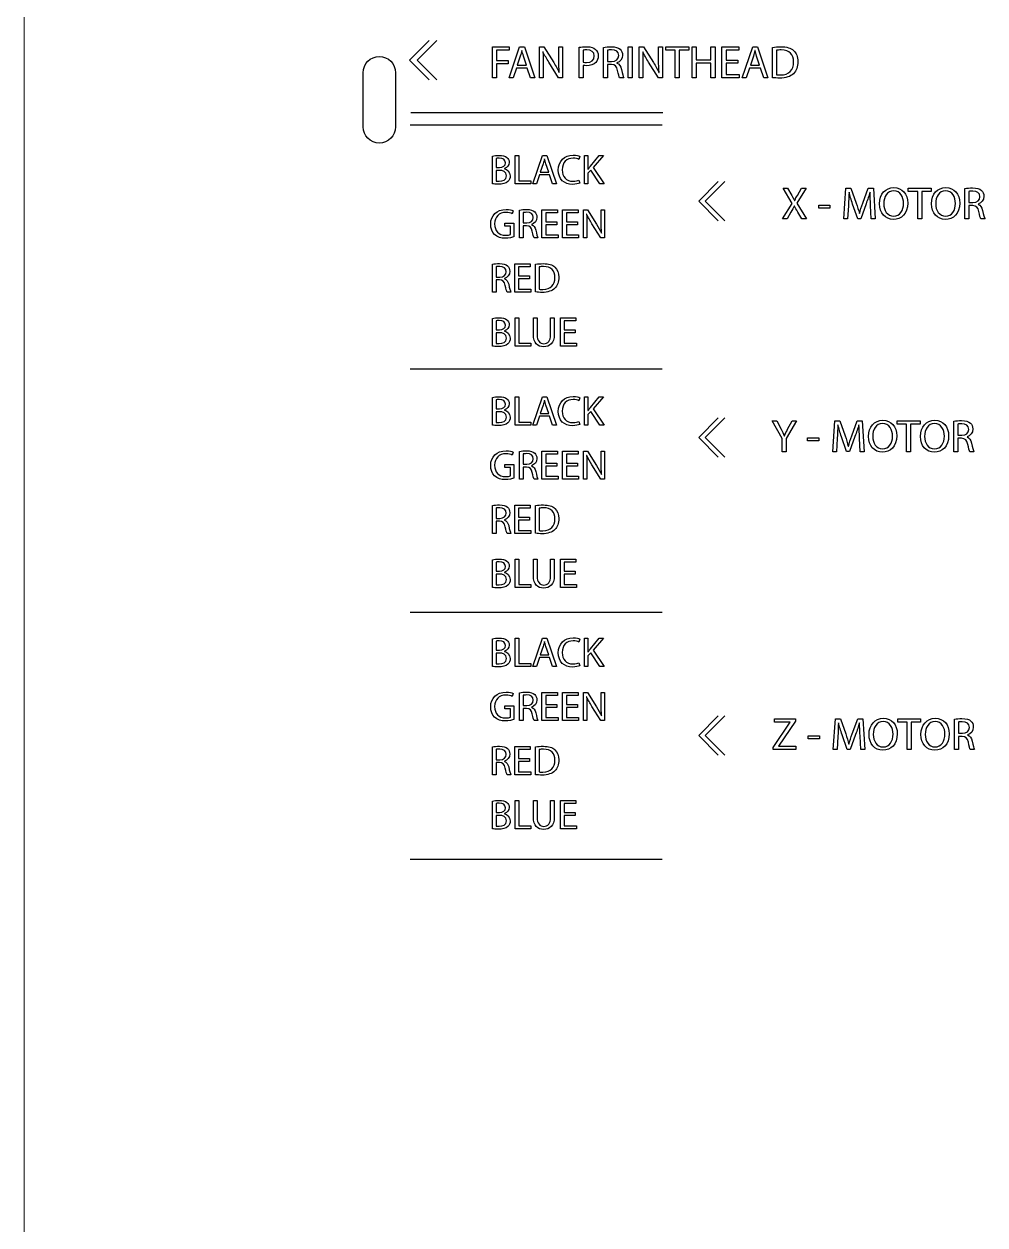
# Model space of a CAD drawing. Header units: millimetres. Extents: x 28 to 1378, y 89 to 912.
# Drawn here: x 447.1 to 536, y 700.1 to 811.1 of the extents above; entities that cross this region are included whole.
import ezdxf

# ---------------------------------------------------------------- set-up
doc = ezdxf.new("R2010")
doc.units = ezdxf.units.MM
doc.layers.add('CUTS', color=1, linetype='Continuous', true_color=0xff0000)
doc.layers.add('TEXT', color=5, linetype='Continuous', true_color=0x0000ff)
doc.layers.add('Referance lines', color=2, linetype='Continuous', lineweight=0, true_color=0xffff00)

msp = doc.modelspace()

# ---------------------------------------------------------------- linework, layer by layer
at = {"layer": 'CUTS', "color": 1, "true_color": 0xff0000}
for points in [[(478.48, 801.61), (478.48, 806.61)], [(481.48, 806.61), (481.48, 801.61), (481.48, 801.61)]]:
    msp.add_lwpolyline(points, dxfattribs=at)
for points in [[(478.48, 806.61), (478.48, 807.44), (479.16, 808.11), (479.98, 808.11)], [(479.98, 808.11), (480.81, 808.11), (481.48, 807.44), (481.48, 806.61)], [(479.98, 800.11), (479.16, 800.11), (478.48, 800.78), (478.48, 801.61)], [(481.48, 801.61), (481.48, 800.78), (480.81, 800.11), (479.98, 800.11)]]:
    msp.add_open_spline(points, degree=3, dxfattribs=at)
at = {"layer": 'Referance lines'}
msp.add_line((447.14, 907.11), (447.14, 93.75), dxfattribs=at)
at = {"layer": 'TEXT', "color": 5, "true_color": 0x0000ff}
for points in [[(484.6, 805.96), (482.78, 807.78), (484.6, 809.6)], [(485.3, 805.96), (483.48, 807.78), (485.3, 809.6)], [(490.46, 808.99), (491.99, 808.99), (491.99, 808.68), (490.83, 808.68), (490.83, 807.73), (491.9, 807.73), (491.9, 807.43), (490.83, 807.43), (490.83, 806.14), (490.46, 806.14), (490.46, 808.99), (490.46, 808.99)], [(492.65, 807.04), (492.36, 806.14), (491.98, 806.14), (492.95, 808.99), (493.39, 808.99), (494.36, 806.14), (493.97, 806.14), (493.66, 807.04), (492.65, 807.04), (492.65, 807.04)], [(493.01, 808.15), (492.73, 807.32), (493.59, 807.32), (493.59, 807.32)], [(493.16, 808.67), (493.15, 808.67)], [(493.59, 807.32), (493.31, 808.14)], [(494.78, 806.14), (494.78, 808.99), (495.19, 808.99), (496.1, 807.55)], [(495.12, 808.54), (495.1, 808.53)], [(496.58, 807.8), (496.58, 808.99), (496.92, 808.99), (496.92, 806.14), (496.55, 806.14), (495.65, 807.59)], [(498.83, 807.28), (498.83, 806.14), (498.47, 806.14), (498.47, 808.96), (498.47, 808.96)], [(498.83, 808.69), (498.83, 807.58), (498.83, 807.58)], [(501.43, 807.37), (501.09, 807.37), (501.09, 806.14), (500.72, 806.14), (500.72, 808.95), (500.72, 808.95)], [(501.09, 808.69), (501.09, 807.65), (501.09, 807.65)], [(502.99, 808.99), (503.36, 808.99), (503.36, 806.14), (502.99, 806.14), (502.99, 808.99), (502.99, 808.99)], [(504.01, 806.14), (504.01, 808.99), (504.41, 808.99), (505.32, 807.55)], [(504.34, 808.54), (504.33, 808.53)], [(505.8, 807.8), (505.8, 808.99), (506.15, 808.99), (506.15, 806.14), (505.78, 806.14), (504.87, 807.59)], [(507.33, 808.68), (506.47, 808.68), (506.47, 808.99), (508.58, 808.99), (508.58, 808.68), (507.71, 808.68), (507.71, 806.14), (507.33, 806.14), (507.33, 808.68), (507.33, 808.68)], [(509.26, 808.99), (509.26, 807.8), (510.64, 807.8), (510.64, 808.99), (511.02, 808.99), (511.02, 806.14), (510.64, 806.14), (510.64, 807.48), (509.26, 807.48), (509.26, 806.14), (508.89, 806.14), (508.89, 808.99), (509.26, 808.99), (509.26, 808.99)], [(513.13, 807.48), (512.03, 807.48), (512.03, 806.45), (513.26, 806.45), (513.26, 806.14), (511.65, 806.14), (511.65, 808.99), (513.2, 808.99), (513.2, 808.68), (512.03, 808.68), (512.03, 807.78), (513.13, 807.78), (513.13, 807.48), (513.13, 807.48)], [(514.2, 807.04), (513.9, 806.14), (513.52, 806.14), (514.5, 808.99), (514.94, 808.99), (515.91, 806.14), (515.52, 806.14), (515.21, 807.04), (514.2, 807.04), (514.2, 807.04)], [(514.56, 808.15), (514.28, 807.32), (515.14, 807.32), (515.14, 807.32)], [(514.71, 808.67), (514.7, 808.67)], [(515.14, 807.32), (514.86, 808.14)], [(516.33, 806.15), (516.33, 808.95), (516.33, 808.95)], [(516.7, 808.68), (516.7, 806.43), (516.7, 806.43)], [(495.13, 807.36), (495.13, 806.14), (494.78, 806.14), (494.78, 806.14)], [(501.09, 807.65), (501.46, 807.65)], [(501.94, 807.51), (501.94, 807.5)], [(504.35, 807.36), (504.35, 806.14), (504.01, 806.14), (504.01, 806.14)], [(496.61, 806.62), (496.62, 806.63)], [(502.58, 806.14), (502.19, 806.14)], [(505.83, 806.62), (505.84, 806.63)], [(482.91, 802.94), (506.2, 802.94)], [(482.85, 801.78), (506.13, 801.78)], [(490.43, 796.35), (490.43, 798.91), (490.43, 798.91)], [(490.77, 798.69), (490.77, 797.84), (490.77, 797.84)], [(492.53, 798.95), (492.87, 798.95), (492.87, 796.62), (493.99, 796.62), (493.99, 796.34), (492.53, 796.34), (492.53, 798.95), (492.53, 798.95)], [(494.79, 797.16), (494.52, 796.34), (494.17, 796.34), (495.06, 798.95), (495.47, 798.95), (496.36, 796.34), (496, 796.34), (495.72, 797.16), (494.79, 797.16), (494.79, 797.16)], [(495.12, 798.18), (494.86, 797.42), (495.65, 797.42), (495.65, 797.42)], [(495.26, 798.65), (495.25, 798.65)], [(495.65, 797.42), (495.39, 798.18)], [(498.52, 798.88), (498.43, 798.6)], [(498.94, 798.95), (499.27, 798.95), (499.27, 797.69), (499.29, 797.69)], [(499.49, 797.97), (500.29, 798.95), (500.71, 798.95), (499.76, 797.84), (500.78, 796.34), (500.38, 796.34), (499.53, 797.62), (499.27, 797.33), (499.27, 796.34), (498.94, 796.34), (498.94, 798.95), (498.94, 798.95)], [(490.77, 797.84), (491.08, 797.84)], [(491.05, 797.59), (490.77, 797.59), (490.77, 796.59), (490.77, 796.59)], [(491.54, 797.75), (491.54, 797.73)], [(498.44, 796.69), (498.51, 796.42), (498.51, 796.42)], [(511.32, 792.92), (509.51, 794.74), (511.32, 796.56)], [(511.92, 792.92), (510.11, 794.74), (511.92, 796.56)], [(518.03, 793.72), (517.69, 793.1), (517.26, 793.1), (518.13, 794.54), (517.3, 795.95), (517.72, 795.95), (518.1, 795.28)], [(518.63, 795.28), (519.02, 795.95), (519.45, 795.95), (518.58, 794.56), (519.47, 793.1), (519.04, 793.1), (519.04, 793.1)], [(523.34, 794.32), (523.27, 793.1), (522.91, 793.1), (523.11, 795.95), (523.58, 795.95), (524.07, 794.57)], [(524.67, 794.57), (525.18, 795.95), (525.65, 795.95), (525.83, 793.1), (525.46, 793.1), (525.39, 794.35), (525.39, 794.35)], [(529.75, 795.64), (528.88, 795.64), (528.88, 795.95), (530.99, 795.95), (530.99, 795.64), (530.12, 795.64), (530.12, 793.1), (529.75, 793.1), (529.75, 795.64), (529.75, 795.64)], [(534.83, 794.33), (534.48, 794.33), (534.48, 793.1), (534.11, 793.1), (534.11, 795.91), (534.11, 795.91)], [(518.36, 794.8), (518.38, 794.8)], [(523.41, 795.58), (523.4, 795.58)], [(525.35, 795.58), (525.34, 795.58)], [(534.48, 795.65), (534.48, 794.61), (534.48, 794.61)], [(534.48, 794.61), (534.86, 794.61)], [(492.35, 793.86), (492.27, 793.58)], [(493.6, 792.47), (493.28, 792.47), (493.28, 791.34), (492.94, 791.34), (492.94, 793.92), (492.94, 793.92)], [(493.28, 793.68), (493.28, 792.73), (493.28, 792.73)], [(496.38, 792.56), (495.37, 792.56), (495.37, 791.62), (496.5, 791.62), (496.5, 791.34), (495.02, 791.34), (495.02, 793.95), (496.44, 793.95), (496.44, 793.67), (495.37, 793.67), (495.37, 792.84), (496.38, 792.84), (496.38, 792.56), (496.38, 792.56)], [(498.29, 792.56), (497.28, 792.56), (497.28, 791.62), (498.41, 791.62), (498.41, 791.34), (496.93, 791.34), (496.93, 793.95), (498.35, 793.95), (498.35, 793.67), (497.28, 793.67), (497.28, 792.84), (498.29, 792.84), (498.29, 792.56), (498.29, 792.56)], [(498.85, 791.34), (498.85, 793.95), (499.22, 793.95), (500.05, 792.63)], [(499.15, 793.54), (499.14, 793.53)], [(500.49, 792.86), (500.49, 793.95), (500.81, 793.95), (500.81, 791.34), (500.47, 791.34), (499.64, 792.66)], [(518.35, 794.29), (518.34, 794.29)], [(519.04, 793.1), (518.67, 793.73)], [(520.6, 794.37), (521.64, 794.37), (521.64, 794.1), (520.6, 794.1), (520.6, 794.37), (520.6, 794.37)], [(524.98, 794.5), (524.48, 793.11), (524.2, 793.11), (523.73, 794.47)], [(524.36, 793.61), (524.37, 793.61)], [(535.33, 794.47), (535.33, 794.46)], [(492.1, 791.66), (492.1, 792.44), (491.57, 792.44), (491.57, 792.71), (492.43, 792.71), (492.43, 791.45), (492.43, 791.45)], [(493.28, 792.73), (493.62, 792.73)], [(494.06, 792.59), (494.06, 792.58)], [(499.17, 792.46), (499.17, 791.34), (498.85, 791.34), (498.85, 791.34)], [(535.97, 793.1), (535.59, 793.1)], [(494.65, 791.34), (494.3, 791.34)], [(500.52, 791.78), (500.53, 791.78)], [(491.09, 787.47), (490.77, 787.47), (490.77, 786.34), (490.43, 786.34), (490.43, 788.92), (490.43, 788.92)], [(490.77, 788.68), (490.77, 787.73), (490.77, 787.73)], [(493.87, 787.56), (492.86, 787.56), (492.86, 786.62), (493.99, 786.62), (493.99, 786.34), (492.52, 786.34), (492.52, 788.95), (493.93, 788.95), (493.93, 788.67), (492.86, 788.67), (492.86, 787.84), (493.87, 787.84), (493.87, 787.56), (493.87, 787.56)], [(494.43, 786.35), (494.43, 788.91), (494.43, 788.91)], [(494.77, 788.67), (494.77, 786.6), (494.77, 786.6)], [(490.77, 787.73), (491.12, 787.73)], [(491.56, 787.59), (491.56, 787.58)], [(492.14, 786.34), (491.79, 786.34)], [(490.43, 781.35), (490.43, 783.91), (490.43, 783.91)], [(490.77, 783.69), (490.77, 782.84), (490.77, 782.84)], [(492.53, 783.95), (492.87, 783.95), (492.87, 781.62), (493.99, 781.62), (493.99, 781.34), (492.53, 781.34), (492.53, 783.95), (492.53, 783.95)], [(494.23, 782.41), (494.23, 783.95), (494.57, 783.95), (494.57, 783.95)], [(494.57, 783.95), (494.57, 782.4)], [(495.81, 782.4), (495.81, 783.95), (496.15, 783.95), (496.15, 782.42)], [(498.09, 782.56), (497.08, 782.56), (497.08, 781.62), (498.21, 781.62), (498.21, 781.34), (496.74, 781.34), (496.74, 783.95), (498.15, 783.95), (498.15, 783.67), (497.08, 783.67), (497.08, 782.84), (498.09, 782.84), (498.09, 782.56), (498.09, 782.56)], [(490.77, 782.84), (491.08, 782.84)], [(491.05, 782.59), (490.77, 782.59), (490.77, 781.59), (490.77, 781.59)], [(491.54, 782.75), (491.54, 782.73)], [(482.85, 779.24), (506.13, 779.24)], [(490.43, 774.05), (490.43, 776.61), (490.43, 776.61)], [(490.77, 776.39), (490.77, 775.54), (490.77, 775.54)], [(492.53, 776.65), (492.87, 776.65), (492.87, 774.32), (493.99, 774.32), (493.99, 774.04), (492.53, 774.04), (492.53, 776.65), (492.53, 776.65)], [(494.79, 774.86), (494.52, 774.04), (494.17, 774.04), (495.06, 776.65), (495.47, 776.65), (496.36, 774.04), (496, 774.04), (495.72, 774.86), (494.79, 774.86), (494.79, 774.86)], [(495.12, 775.88), (494.86, 775.12), (495.65, 775.12), (495.65, 775.12)], [(495.26, 776.35), (495.25, 776.35)], [(495.65, 775.12), (495.39, 775.88)], [(498.52, 776.58), (498.43, 776.3)], [(498.94, 776.65), (499.27, 776.65), (499.27, 775.39), (499.29, 775.39)], [(499.49, 775.67), (500.29, 776.65), (500.71, 776.65), (499.76, 775.54), (500.78, 774.04), (500.38, 774.04), (499.53, 775.32), (499.27, 775.04), (499.27, 774.04), (498.94, 774.04), (498.94, 776.65), (498.94, 776.65)], [(490.77, 775.54), (491.08, 775.54)], [(491.05, 775.29), (490.77, 775.29), (490.77, 774.29), (490.77, 774.29)], [(491.54, 775.45), (491.54, 775.43)], [(511.32, 771.09), (509.51, 772.91), (511.32, 774.73)], [(511.92, 771.09), (510.11, 772.91), (511.92, 774.73)], [(498.44, 774.39), (498.51, 774.12), (498.51, 774.12)], [(517.22, 771.59), (517.22, 772.8), (516.31, 774.45), (516.73, 774.45), (517.14, 773.66)], [(517.72, 773.66), (518.13, 774.45), (518.54, 774.45), (517.59, 772.81), (517.59, 771.59), (517.22, 771.59), (517.22, 771.59)], [(522.32, 772.82), (522.24, 771.59), (521.89, 771.59), (522.09, 774.45), (522.56, 774.45), (523.04, 773.07)], [(522.38, 774.08), (522.37, 774.08)], [(523.65, 773.07), (524.15, 774.45), (524.62, 774.45), (524.8, 771.59), (524.44, 771.59), (524.37, 772.85), (524.37, 772.85)], [(524.32, 774.08), (524.31, 774.08)], [(528.72, 774.13), (527.85, 774.13), (527.85, 774.45), (529.97, 774.45), (529.97, 774.13), (529.09, 774.13), (529.09, 771.59), (528.72, 771.59), (528.72, 774.13), (528.72, 774.13)], [(533.8, 772.83), (533.45, 772.83), (533.45, 771.59), (533.09, 771.59), (533.09, 774.41), (533.09, 774.41)], [(533.45, 774.15), (533.45, 773.11), (533.45, 773.11)], [(517.42, 773.07), (517.43, 773.07)], [(519.57, 772.87), (520.62, 772.87), (520.62, 772.6), (519.57, 772.6), (519.57, 772.87), (519.57, 772.87)], [(523.95, 772.99), (523.45, 771.61), (523.17, 771.61), (522.71, 772.97)], [(533.45, 773.11), (533.83, 773.11)], [(534.31, 772.96), (534.31, 772.95)], [(492.35, 771.56), (492.27, 771.28)], [(493.6, 770.17), (493.28, 770.17), (493.28, 769.04), (492.94, 769.04), (492.94, 771.62), (492.94, 771.62)], [(493.28, 771.38), (493.28, 770.43), (493.28, 770.43)], [(496.38, 770.26), (495.37, 770.26), (495.37, 769.32), (496.5, 769.32), (496.5, 769.04), (495.02, 769.04), (495.02, 771.65), (496.44, 771.65), (496.44, 771.37), (495.37, 771.37), (495.37, 770.54), (496.38, 770.54), (496.38, 770.26), (496.38, 770.26)], [(498.29, 770.26), (497.28, 770.26), (497.28, 769.32), (498.41, 769.32), (498.41, 769.04), (496.93, 769.04), (496.93, 771.65), (498.35, 771.65), (498.35, 771.37), (497.28, 771.37), (497.28, 770.54), (498.29, 770.54), (498.29, 770.26), (498.29, 770.26)], [(498.85, 769.04), (498.85, 771.65), (499.22, 771.65), (500.05, 770.33)], [(500.49, 770.56), (500.49, 771.65), (500.81, 771.65), (500.81, 769.04), (500.47, 769.04), (499.64, 770.37)], [(523.33, 772.11), (523.34, 772.11)], [(534.94, 771.59), (534.56, 771.59)], [(492.1, 769.36), (492.1, 770.14), (491.57, 770.14), (491.57, 770.41), (492.43, 770.41), (492.43, 769.15), (492.43, 769.15)], [(493.28, 770.43), (493.62, 770.43)], [(494.06, 770.3), (494.06, 770.28)], [(499.17, 770.16), (499.17, 769.04), (498.85, 769.04), (498.85, 769.04)], [(499.15, 771.24), (499.14, 771.23)], [(500.52, 769.48), (500.53, 769.48)], [(494.65, 769.04), (494.3, 769.04)], [(491.09, 765.17), (490.77, 765.17), (490.77, 764.04), (490.43, 764.04), (490.43, 766.62), (490.43, 766.62)], [(490.77, 766.38), (490.77, 765.43), (490.77, 765.43)], [(493.87, 765.26), (492.86, 765.26), (492.86, 764.32), (493.99, 764.32), (493.99, 764.04), (492.52, 764.04), (492.52, 766.65), (493.93, 766.65), (493.93, 766.37), (492.86, 766.37), (492.86, 765.54), (493.87, 765.54), (493.87, 765.26), (493.87, 765.26)], [(494.43, 764.05), (494.43, 766.61), (494.43, 766.61)], [(494.77, 766.37), (494.77, 764.3), (494.77, 764.3)], [(490.77, 765.43), (491.12, 765.43)], [(491.56, 765.29), (491.56, 765.28)], [(492.14, 764.04), (491.79, 764.04)], [(490.43, 759.05), (490.43, 761.61), (490.43, 761.61)], [(490.77, 761.39), (490.77, 760.54), (490.77, 760.54)], [(492.53, 761.65), (492.87, 761.65), (492.87, 759.32), (493.99, 759.32), (493.99, 759.04), (492.53, 759.04), (492.53, 761.65), (492.53, 761.65)], [(494.23, 760.11), (494.23, 761.65), (494.57, 761.65), (494.57, 761.65)], [(494.57, 761.65), (494.57, 760.1)], [(495.81, 760.1), (495.81, 761.65), (496.15, 761.65), (496.15, 760.12)], [(498.09, 760.26), (497.08, 760.26), (497.08, 759.32), (498.21, 759.32), (498.21, 759.04), (496.74, 759.04), (496.74, 761.65), (498.15, 761.65), (498.15, 761.37), (497.08, 761.37), (497.08, 760.54), (498.09, 760.54), (498.09, 760.26), (498.09, 760.26)], [(490.77, 760.54), (491.08, 760.54)], [(491.05, 760.29), (490.77, 760.29), (490.77, 759.29), (490.77, 759.29)], [(491.54, 760.45), (491.54, 760.44)], [(482.85, 756.77), (506.13, 756.77)], [(490.43, 751.75), (490.43, 754.31), (490.43, 754.31)], [(490.77, 754.09), (490.77, 753.24), (490.77, 753.24)], [(492.53, 754.35), (492.87, 754.35), (492.87, 752.02), (493.99, 752.02), (493.99, 751.74), (492.53, 751.74), (492.53, 754.35), (492.53, 754.35)], [(494.79, 752.56), (494.52, 751.74), (494.17, 751.74), (495.06, 754.35), (495.47, 754.35), (496.36, 751.74), (496, 751.74), (495.72, 752.56), (494.79, 752.56), (494.79, 752.56)], [(495.12, 753.58), (494.86, 752.82), (495.65, 752.82), (495.65, 752.82)], [(495.26, 754.05), (495.25, 754.05)], [(495.65, 752.82), (495.39, 753.58)], [(498.52, 754.28), (498.43, 754)], [(498.94, 754.35), (499.27, 754.35), (499.27, 753.09), (499.29, 753.09)], [(499.49, 753.37), (500.29, 754.35), (500.71, 754.35), (499.76, 753.24), (500.78, 751.74), (500.38, 751.74), (499.53, 753.02), (499.27, 752.73), (499.27, 751.74), (498.94, 751.74), (498.94, 754.35), (498.94, 754.35)], [(490.77, 753.24), (491.08, 753.24)], [(491.05, 752.99), (490.77, 752.99), (490.77, 751.99), (490.77, 751.99)], [(491.54, 753.15), (491.54, 753.13)], [(498.44, 752.09), (498.51, 751.82), (498.51, 751.82)], [(492.35, 749.26), (492.27, 748.98)], [(493.6, 747.87), (493.28, 747.87), (493.28, 746.74), (492.94, 746.74), (492.94, 749.32), (492.94, 749.32)], [(493.28, 749.08), (493.28, 748.13), (493.28, 748.13)], [(496.38, 747.96), (495.37, 747.96), (495.37, 747.02), (496.5, 747.02), (496.5, 746.74), (495.02, 746.74), (495.02, 749.35), (496.44, 749.35), (496.44, 749.07), (495.37, 749.07), (495.37, 748.24), (496.38, 748.24), (496.38, 747.96), (496.38, 747.96)], [(498.29, 747.96), (497.28, 747.96), (497.28, 747.02), (498.41, 747.02), (498.41, 746.74), (496.93, 746.74), (496.93, 749.35), (498.35, 749.35), (498.35, 749.07), (497.28, 749.07), (497.28, 748.24), (498.29, 748.24), (498.29, 747.96), (498.29, 747.96)], [(498.85, 746.74), (498.85, 749.35), (499.22, 749.35), (500.05, 748.03)], [(500.49, 748.26), (500.49, 749.35), (500.81, 749.35), (500.81, 746.74), (500.47, 746.74), (499.64, 748.06)], [(492.1, 747.06), (492.1, 747.84), (491.57, 747.84), (491.57, 748.11), (492.43, 748.11), (492.43, 746.85), (492.43, 746.85)], [(493.28, 748.13), (493.62, 748.13)], [(494.06, 747.99), (494.06, 747.98)], [(499.15, 748.94), (499.14, 748.93)], [(499.17, 747.86), (499.17, 746.74), (498.85, 746.74), (498.85, 746.74)], [(500.52, 747.18), (500.53, 747.18)], [(511.32, 743.56), (509.51, 745.38), (511.32, 747.19)], [(511.92, 743.56), (510.11, 745.38), (511.92, 747.19)], [(516.39, 744.27), (517.96, 746.59), (517.96, 746.6), (516.52, 746.6), (516.52, 746.91), (518.45, 746.91), (518.45, 746.69), (516.87, 744.38), (516.87, 744.37), (518.47, 744.37), (518.47, 744.06), (516.39, 744.06), (516.39, 744.27), (516.39, 744.27)], [(522.37, 745.28), (522.29, 744.06), (521.94, 744.06), (522.14, 746.91), (522.61, 746.91), (523.1, 745.53)], [(523.7, 745.53), (524.2, 746.91), (524.67, 746.91), (524.85, 744.06), (524.49, 744.06), (524.42, 745.31), (524.42, 745.31)], [(528.77, 746.6), (527.91, 746.6), (527.91, 746.91), (530.02, 746.91), (530.02, 746.6), (529.15, 746.6), (529.15, 744.06), (528.77, 744.06), (528.77, 746.6), (528.77, 746.6)], [(533.85, 745.29), (533.51, 745.29), (533.51, 744.06), (533.14, 744.06), (533.14, 746.87), (533.14, 746.87)], [(494.65, 746.74), (494.3, 746.74)], [(522.43, 746.54), (522.42, 746.54)], [(524.37, 746.54), (524.36, 746.54)], [(533.51, 746.61), (533.51, 745.57), (533.51, 745.57)], [(519.62, 745.34), (520.67, 745.34), (520.67, 745.07), (519.62, 745.07), (519.62, 745.34), (519.62, 745.34)], [(524.01, 745.46), (523.5, 744.08), (523.22, 744.08), (522.76, 745.43)], [(533.51, 745.57), (533.88, 745.57)], [(534.36, 745.43), (534.36, 745.42)], [(491.09, 742.87), (490.77, 742.87), (490.77, 741.74), (490.43, 741.74), (490.43, 744.32), (490.43, 744.32)], [(490.77, 744.08), (490.77, 743.13), (490.77, 743.13)], [(493.87, 742.96), (492.86, 742.96), (492.86, 742.02), (493.99, 742.02), (493.99, 741.74), (492.52, 741.74), (492.52, 744.35), (493.93, 744.35), (493.93, 744.07), (492.86, 744.07), (492.86, 743.24), (493.87, 743.24), (493.87, 742.96), (493.87, 742.96)], [(494.43, 741.74), (494.43, 744.31), (494.43, 744.31)], [(494.77, 744.07), (494.77, 742), (494.77, 742)], [(523.38, 744.57), (523.39, 744.57)], [(535, 744.06), (534.61, 744.06)], [(490.77, 743.13), (491.12, 743.13)], [(491.56, 742.99), (491.56, 742.98)], [(492.14, 741.74), (491.79, 741.74)], [(490.43, 736.74), (490.43, 739.31), (490.43, 739.31)], [(490.77, 739.09), (490.77, 738.24), (490.77, 738.24)], [(492.53, 739.35), (492.87, 739.35), (492.87, 737.02), (493.99, 737.02), (493.99, 736.74), (492.53, 736.74), (492.53, 739.35), (492.53, 739.35)], [(494.23, 737.81), (494.23, 739.35), (494.57, 739.35), (494.57, 739.35)], [(494.57, 739.35), (494.57, 737.8)], [(495.81, 737.8), (495.81, 739.35), (496.15, 739.35), (496.15, 737.82)], [(498.09, 737.96), (497.08, 737.96), (497.08, 737.02), (498.21, 737.02), (498.21, 736.74), (496.74, 736.74), (496.74, 739.35), (498.15, 739.35), (498.15, 739.07), (497.08, 739.07), (497.08, 738.24), (498.09, 738.24), (498.09, 737.96), (498.09, 737.96)], [(490.77, 738.24), (491.08, 738.24)], [(491.05, 737.99), (490.77, 737.99), (490.77, 736.99), (490.77, 736.99)], [(491.54, 738.15), (491.54, 738.13)], [(482.85, 733.95), (506.13, 733.95)]]:
    msp.add_lwpolyline(points, dxfattribs=at)
for points in [[(498.47, 808.96), (498.64, 808.99), (498.88, 809.01), (499.17, 809.01)], [(499.17, 809.01), (499.54, 809.01), (499.8, 808.93), (499.97, 808.77)], [(500.72, 808.95), (500.9, 808.99), (501.17, 809.01), (501.42, 809.01)], [(501.42, 809.01), (501.82, 809.01), (502.08, 808.94), (502.25, 808.78)], [(516.33, 808.95), (516.55, 808.99), (516.82, 809.01), (517.11, 809.01)], [(517.11, 809.01), (517.64, 809.01), (518.02, 808.89), (518.27, 808.66)], [(493.15, 808.67), (493.11, 808.5), (493.07, 808.32), (493.01, 808.15)], [(493.31, 808.14), (493.25, 808.33), (493.2, 808.5), (493.16, 808.67)], [(495.1, 808.53), (495.13, 808.17), (495.13, 807.83), (495.13, 807.36)], [(495.65, 807.59), (495.45, 807.9), (495.26, 808.23), (495.12, 808.54)], [(499.18, 808.72), (499.02, 808.72), (498.9, 808.71), (498.83, 808.69)], [(499.14, 807.55), (499.58, 807.55), (499.85, 807.77), (499.85, 808.16)], [(499.85, 808.16), (499.85, 808.54), (499.58, 808.72), (499.18, 808.72)], [(499.97, 808.77), (500.12, 808.64), (500.22, 808.43), (500.22, 808.18)], [(500.22, 808.18), (500.22, 807.92), (500.15, 807.72), (500, 807.57)], [(501.45, 808.72), (501.27, 808.72), (501.15, 808.71), (501.09, 808.69)], [(502.11, 808.2), (502.11, 808.56), (501.84, 808.72), (501.45, 808.72)], [(501.46, 807.65), (501.86, 807.65), (502.11, 807.87), (502.11, 808.2)], [(502.47, 808.23), (502.47, 807.86), (502.24, 807.61), (501.94, 807.51)], [(502.25, 808.78), (502.39, 808.65), (502.47, 808.46), (502.47, 808.23)], [(504.33, 808.53), (504.35, 808.17), (504.35, 807.83), (504.35, 807.36)], [(504.87, 807.59), (504.67, 807.9), (504.48, 808.23), (504.34, 808.54)], [(514.7, 808.67), (514.66, 808.5), (514.62, 808.32), (514.56, 808.15)], [(514.86, 808.14), (514.79, 808.33), (514.75, 808.5), (514.71, 808.67)], [(517.13, 808.72), (516.94, 808.72), (516.8, 808.7), (516.7, 808.68)], [(518.28, 807.62), (518.29, 808.29), (517.91, 808.72), (517.13, 808.72)], [(518.27, 808.66), (518.53, 808.42), (518.67, 808.09), (518.67, 807.63)], [(496.1, 807.55), (496.31, 807.21), (496.48, 806.91), (496.61, 806.62)], [(496.62, 806.63), (496.59, 807.01), (496.58, 807.35), (496.58, 807.8)], [(498.83, 807.58), (498.91, 807.56), (499.02, 807.55), (499.14, 807.55)], [(499.13, 807.26), (499.02, 807.26), (498.92, 807.26), (498.83, 807.28)], [(500, 807.57), (499.8, 807.36), (499.49, 807.26), (499.13, 807.26)], [(502.01, 806.82), (501.92, 807.21), (501.77, 807.36), (501.43, 807.37)], [(501.94, 807.5), (502.16, 807.42), (502.29, 807.22), (502.36, 806.92)], [(502.19, 806.14), (502.15, 806.22), (502.08, 806.46), (502.01, 806.82)], [(502.36, 806.92), (502.45, 806.52), (502.52, 806.25), (502.58, 806.14)], [(505.32, 807.55), (505.53, 807.21), (505.7, 806.91), (505.83, 806.62)], [(505.84, 806.63), (505.81, 807.01), (505.8, 807.35), (505.8, 807.8)], [(517.07, 806.41), (517.86, 806.41), (518.28, 806.85), (518.28, 807.62)], [(518.67, 807.63), (518.67, 807.17), (518.53, 806.79), (518.26, 806.52)], [(517, 806.11), (516.73, 806.11), (516.52, 806.13), (516.33, 806.15)], [(516.7, 806.43), (516.79, 806.41), (516.93, 806.41), (517.07, 806.41)], [(518.26, 806.52), (517.99, 806.26), (517.55, 806.11), (517, 806.11)], [(490.43, 798.91), (490.58, 798.95), (490.82, 798.97), (491.05, 798.97)], [(491.07, 798.71), (490.92, 798.71), (490.83, 798.7), (490.77, 798.69)], [(491.05, 798.97), (491.39, 798.97), (491.61, 798.91), (491.77, 798.78)], [(491.64, 798.29), (491.64, 798.59), (491.41, 798.71), (491.07, 798.71)], [(491.08, 797.84), (491.43, 797.84), (491.64, 798.03), (491.64, 798.29)], [(491.99, 798.32), (491.99, 798.06), (491.82, 797.84), (491.54, 797.75)], [(491.77, 798.78), (491.9, 798.68), (491.99, 798.53), (491.99, 798.32)], [(495.25, 798.65), (495.21, 798.5), (495.17, 798.34), (495.12, 798.18)], [(495.39, 798.18), (495.34, 798.35), (495.3, 798.5), (495.26, 798.65)], [(496.53, 797.62), (496.53, 798.44), (497.09, 799), (497.9, 799)], [(497.91, 798.71), (497.29, 798.71), (496.89, 798.32), (496.89, 797.63)], [(497.9, 799), (498.22, 799), (498.43, 798.93), (498.52, 798.88)], [(498.43, 798.6), (498.31, 798.67), (498.13, 798.71), (497.91, 798.71)], [(499.29, 797.69), (499.36, 797.79), (499.43, 797.89), (499.49, 797.97)], [(491.73, 797.09), (491.73, 797.44), (491.42, 797.59), (491.05, 797.59)], [(491.06, 796.58), (491.4, 796.58), (491.73, 796.71), (491.73, 797.09)], [(491.54, 797.73), (491.79, 797.68), (492.08, 797.47), (492.08, 797.08)], [(492.08, 797.08), (492.08, 796.86), (491.99, 796.68), (491.86, 796.56)], [(497.82, 796.29), (497.08, 796.29), (496.53, 796.76), (496.53, 797.62)], [(496.89, 797.63), (496.89, 796.99), (497.26, 796.58), (497.89, 796.58)], [(490.96, 796.31), (490.73, 796.31), (490.55, 796.33), (490.43, 796.35)], [(490.77, 796.59), (490.84, 796.58), (490.93, 796.58), (491.06, 796.58)], [(491.86, 796.56), (491.68, 796.39), (491.38, 796.31), (490.96, 796.31)], [(498.51, 796.42), (498.39, 796.36), (498.14, 796.29), (497.82, 796.29)], [(497.89, 796.58), (498.1, 796.58), (498.31, 796.62), (498.44, 796.69)], [(526.22, 794.5), (526.22, 795.41), (526.78, 796), (527.54, 796)], [(527.53, 795.7), (526.92, 795.7), (526.61, 795.13), (526.61, 794.51)], [(528.44, 794.54), (528.44, 795.11), (528.15, 795.7), (527.53, 795.7)], [(527.54, 796), (528.33, 796), (528.83, 795.4), (528.83, 794.55)], [(531.03, 794.5), (531.03, 795.41), (531.58, 796), (532.35, 796)], [(532.33, 795.7), (531.72, 795.7), (531.41, 795.13), (531.41, 794.51)], [(533.24, 794.54), (533.24, 795.11), (532.95, 795.7), (532.33, 795.7)], [(532.35, 796), (533.13, 796), (533.63, 795.4), (533.63, 794.55)], [(534.11, 795.91), (534.3, 795.94), (534.57, 795.97), (534.82, 795.97)], [(534.84, 795.68), (534.67, 795.68), (534.54, 795.67), (534.48, 795.65)], [(534.82, 795.97), (535.21, 795.97), (535.47, 795.89), (535.64, 795.74)], [(535.5, 795.15), (535.5, 795.52), (535.23, 795.68), (534.84, 795.68)], [(535.64, 795.74), (535.78, 795.61), (535.87, 795.42), (535.87, 795.19)], [(518.1, 795.28), (518.21, 795.09), (518.29, 794.95), (518.36, 794.8)], [(518.38, 794.8), (518.46, 794.97), (518.53, 795.1), (518.63, 795.28)], [(523.4, 795.58), (523.39, 795.22), (523.37, 794.75), (523.34, 794.32)], [(523.73, 794.47), (523.6, 794.88), (523.49, 795.24), (523.41, 795.58)], [(524.07, 794.57), (524.19, 794.22), (524.28, 793.91), (524.36, 793.61)], [(524.37, 793.61), (524.44, 793.9), (524.54, 794.21), (524.67, 794.57)], [(525.34, 795.58), (525.24, 795.25), (525.12, 794.89), (524.98, 794.5)], [(525.39, 794.35), (525.37, 794.75), (525.35, 795.23), (525.35, 795.58)], [(534.86, 794.61), (535.25, 794.61), (535.5, 794.83), (535.5, 795.15)], [(535.87, 795.19), (535.87, 794.82), (535.63, 794.57), (535.33, 794.47)], [(490.28, 792.63), (490.28, 793.41), (490.82, 793.98), (491.7, 793.98)], [(491.69, 793.7), (491.05, 793.7), (490.64, 793.3), (490.64, 792.65)], [(492.27, 793.58), (492.13, 793.65), (491.95, 793.7), (491.69, 793.7)], [(491.7, 793.98), (492, 793.98), (492.24, 793.91), (492.35, 793.86)], [(492.94, 793.92), (493.11, 793.95), (493.36, 793.97), (493.59, 793.97)], [(493.61, 793.71), (493.45, 793.71), (493.34, 793.7), (493.28, 793.68)], [(493.59, 793.97), (493.95, 793.97), (494.19, 793.9), (494.35, 793.76)], [(494.21, 793.22), (494.21, 793.56), (493.97, 793.71), (493.61, 793.71)], [(494.35, 793.76), (494.47, 793.64), (494.55, 793.46), (494.55, 793.26)], [(499.14, 793.53), (499.16, 793.2), (499.17, 792.89), (499.17, 792.46)], [(499.64, 792.66), (499.46, 792.96), (499.28, 793.25), (499.15, 793.54)], [(518.34, 794.29), (518.26, 794.12), (518.17, 793.97), (518.03, 793.72)], [(518.67, 793.73), (518.52, 793.97), (518.43, 794.12), (518.35, 794.29)], [(527.51, 793.05), (526.75, 793.05), (526.22, 793.64), (526.22, 794.5)], [(526.61, 794.51), (526.61, 793.9), (526.94, 793.35), (527.53, 793.35)], [(528.83, 794.55), (528.83, 793.57), (528.23, 793.05), (527.51, 793.05)], [(527.53, 793.35), (528.11, 793.35), (528.44, 793.89), (528.44, 794.54)], [(532.31, 793.05), (531.55, 793.05), (531.03, 793.64), (531.03, 794.5)], [(531.41, 794.51), (531.41, 793.9), (531.74, 793.35), (532.33, 793.35)], [(533.63, 794.55), (533.63, 793.57), (533.04, 793.05), (532.31, 793.05)], [(532.33, 793.35), (532.91, 793.35), (533.24, 793.89), (533.24, 794.54)], [(535.4, 793.78), (535.32, 794.17), (535.16, 794.32), (534.83, 794.33)], [(535.33, 794.46), (535.55, 794.38), (535.68, 794.18), (535.75, 793.88)], [(535.59, 793.1), (535.54, 793.18), (535.48, 793.42), (535.4, 793.78)], [(535.75, 793.88), (535.84, 793.48), (535.91, 793.21), (535.97, 793.1)], [(490.64, 791.66), (490.42, 791.87), (490.28, 792.22), (490.28, 792.63)], [(490.64, 792.65), (490.64, 791.98), (491.03, 791.59), (491.65, 791.59)], [(494.12, 791.96), (494.05, 792.32), (493.9, 792.46), (493.6, 792.47)], [(493.62, 792.73), (493.99, 792.73), (494.21, 792.92), (494.21, 793.22)], [(494.55, 793.26), (494.55, 792.92), (494.33, 792.69), (494.06, 792.59)], [(494.06, 792.58), (494.26, 792.51), (494.38, 792.33), (494.44, 792.06)], [(500.05, 792.63), (500.24, 792.32), (500.4, 792.05), (500.52, 791.78)], [(500.53, 791.78), (500.5, 792.13), (500.49, 792.45), (500.49, 792.86)], [(491.62, 791.31), (491.23, 791.31), (490.9, 791.41), (490.64, 791.66)], [(492.43, 791.45), (492.28, 791.4), (491.97, 791.31), (491.62, 791.31)], [(491.65, 791.59), (491.87, 791.59), (492.02, 791.62), (492.1, 791.66)], [(494.3, 791.34), (494.25, 791.41), (494.19, 791.64), (494.12, 791.96)], [(494.44, 792.06), (494.53, 791.69), (494.59, 791.44), (494.65, 791.34)], [(490.43, 788.92), (490.61, 788.95), (490.85, 788.97), (491.08, 788.97)], [(491.11, 788.71), (490.94, 788.71), (490.83, 788.7), (490.77, 788.68)], [(491.08, 788.97), (491.44, 788.97), (491.68, 788.9), (491.84, 788.76)], [(491.71, 788.22), (491.71, 788.56), (491.46, 788.71), (491.11, 788.71)], [(491.12, 787.73), (491.48, 787.73), (491.71, 787.92), (491.71, 788.22)], [(492.04, 788.26), (492.04, 787.92), (491.83, 787.69), (491.56, 787.59)], [(491.84, 788.76), (491.97, 788.64), (492.04, 788.46), (492.04, 788.26)], [(494.43, 788.91), (494.64, 788.95), (494.88, 788.97), (495.15, 788.97)], [(495.16, 788.7), (494.99, 788.7), (494.86, 788.69), (494.77, 788.67)], [(495.15, 788.97), (495.63, 788.97), (495.98, 788.86), (496.21, 788.65)], [(496.22, 787.7), (496.23, 788.31), (495.88, 788.7), (495.16, 788.7)], [(496.21, 788.65), (496.45, 788.43), (496.58, 788.13), (496.58, 787.71)], [(491.62, 786.96), (491.54, 787.32), (491.4, 787.46), (491.09, 787.47)], [(491.56, 787.58), (491.75, 787.51), (491.87, 787.33), (491.94, 787.06)], [(491.79, 786.34), (491.75, 786.41), (491.69, 786.64), (491.62, 786.96)], [(491.94, 787.06), (492.02, 786.69), (492.08, 786.44), (492.14, 786.34)], [(495.11, 786.59), (495.84, 786.59), (496.22, 786.99), (496.22, 787.7)], [(496.58, 787.71), (496.58, 787.28), (496.45, 786.93), (496.2, 786.69)], [(495.04, 786.31), (494.8, 786.31), (494.6, 786.33), (494.43, 786.35)], [(494.77, 786.6), (494.85, 786.59), (494.98, 786.59), (495.11, 786.59)], [(496.2, 786.69), (495.96, 786.45), (495.55, 786.31), (495.04, 786.31)], [(490.43, 783.91), (490.58, 783.95), (490.82, 783.97), (491.05, 783.97)], [(491.07, 783.71), (490.92, 783.71), (490.83, 783.7), (490.77, 783.69)], [(491.05, 783.97), (491.39, 783.97), (491.61, 783.91), (491.77, 783.78)], [(491.64, 783.29), (491.64, 783.59), (491.41, 783.71), (491.07, 783.71)], [(491.77, 783.78), (491.9, 783.68), (491.99, 783.53), (491.99, 783.32)], [(491.73, 782.09), (491.73, 782.44), (491.42, 782.59), (491.05, 782.59)], [(491.08, 782.84), (491.43, 782.84), (491.64, 783.03), (491.64, 783.29)], [(491.99, 783.32), (491.99, 783.06), (491.82, 782.84), (491.54, 782.75)], [(491.54, 782.73), (491.79, 782.68), (492.08, 782.47), (492.08, 782.08)], [(495.16, 781.29), (494.63, 781.29), (494.23, 781.6), (494.23, 782.41)], [(494.57, 782.4), (494.57, 781.82), (494.83, 781.57), (495.18, 781.57)], [(496.15, 782.42), (496.15, 781.62), (495.73, 781.29), (495.16, 781.29)], [(495.18, 781.57), (495.56, 781.57), (495.81, 781.83), (495.81, 782.4)], [(490.96, 781.31), (490.73, 781.31), (490.55, 781.33), (490.43, 781.35)], [(490.77, 781.59), (490.84, 781.58), (490.93, 781.58), (491.06, 781.58)], [(491.86, 781.56), (491.68, 781.39), (491.38, 781.31), (490.96, 781.31)], [(491.06, 781.58), (491.4, 781.58), (491.73, 781.71), (491.73, 782.09)], [(492.08, 782.08), (492.08, 781.86), (491.99, 781.68), (491.86, 781.56)], [(490.43, 776.61), (490.58, 776.65), (490.82, 776.67), (491.05, 776.67)], [(491.07, 776.41), (490.92, 776.41), (490.83, 776.4), (490.77, 776.39)], [(491.05, 776.67), (491.39, 776.67), (491.61, 776.61), (491.77, 776.48)], [(491.64, 775.99), (491.64, 776.29), (491.41, 776.41), (491.07, 776.41)], [(491.08, 775.54), (491.43, 775.54), (491.64, 775.73), (491.64, 775.99)], [(491.99, 776.02), (491.99, 775.76), (491.82, 775.54), (491.54, 775.45)], [(491.77, 776.48), (491.9, 776.38), (491.99, 776.23), (491.99, 776.02)], [(495.25, 776.35), (495.21, 776.2), (495.17, 776.04), (495.12, 775.88)], [(495.39, 775.88), (495.34, 776.05), (495.3, 776.2), (495.26, 776.35)], [(496.53, 775.32), (496.53, 776.14), (497.09, 776.7), (497.9, 776.7)], [(497.91, 776.41), (497.29, 776.41), (496.89, 776.02), (496.89, 775.33)], [(497.9, 776.7), (498.22, 776.7), (498.43, 776.63), (498.52, 776.58)], [(498.43, 776.3), (498.31, 776.37), (498.13, 776.41), (497.91, 776.41)], [(491.73, 774.79), (491.73, 775.14), (491.42, 775.29), (491.05, 775.29)], [(491.06, 774.28), (491.4, 774.28), (491.73, 774.41), (491.73, 774.79)], [(491.54, 775.43), (491.79, 775.38), (492.08, 775.17), (492.08, 774.78)], [(492.08, 774.78), (492.08, 774.56), (491.99, 774.38), (491.86, 774.26)], [(497.82, 773.99), (497.08, 773.99), (496.53, 774.46), (496.53, 775.32)], [(496.89, 775.33), (496.89, 774.69), (497.26, 774.28), (497.89, 774.28)], [(499.29, 775.39), (499.36, 775.49), (499.43, 775.59), (499.49, 775.67)], [(490.96, 774.01), (490.73, 774.01), (490.55, 774.03), (490.43, 774.05)], [(490.77, 774.29), (490.84, 774.28), (490.93, 774.28), (491.06, 774.28)], [(491.86, 774.26), (491.68, 774.09), (491.38, 774.01), (490.96, 774.01)], [(498.51, 774.12), (498.39, 774.06), (498.14, 773.99), (497.82, 773.99)], [(497.89, 774.28), (498.1, 774.28), (498.31, 774.32), (498.44, 774.39)], [(517.14, 773.66), (517.24, 773.44), (517.33, 773.27), (517.42, 773.07)], [(517.43, 773.07), (517.5, 773.26), (517.61, 773.44), (517.72, 773.66)], [(522.37, 774.08), (522.36, 773.72), (522.34, 773.25), (522.32, 772.82)], [(522.71, 772.97), (522.57, 773.37), (522.46, 773.74), (522.38, 774.08)], [(524.31, 774.08), (524.21, 773.75), (524.1, 773.39), (523.95, 772.99)], [(524.37, 772.85), (524.35, 773.24), (524.32, 773.73), (524.32, 774.08)], [(525.2, 773), (525.2, 773.9), (525.76, 774.5), (526.52, 774.5)], [(526.51, 774.2), (525.89, 774.2), (525.59, 773.63), (525.59, 773.01)], [(527.42, 773.03), (527.42, 773.6), (527.12, 774.2), (526.51, 774.2)], [(526.52, 774.5), (527.3, 774.5), (527.81, 773.9), (527.81, 773.05)], [(530, 773), (530, 773.9), (530.56, 774.5), (531.32, 774.5)], [(531.31, 774.2), (530.69, 774.2), (530.39, 773.63), (530.39, 773.01)], [(532.22, 773.03), (532.22, 773.6), (531.92, 774.2), (531.31, 774.2)], [(531.32, 774.5), (532.1, 774.5), (532.61, 773.9), (532.61, 773.05)], [(533.09, 774.41), (533.27, 774.44), (533.54, 774.47), (533.79, 774.47)], [(533.82, 774.18), (533.64, 774.18), (533.52, 774.17), (533.45, 774.15)], [(533.79, 774.47), (534.19, 774.47), (534.45, 774.39), (534.62, 774.23)], [(534.47, 773.65), (534.47, 774.02), (534.21, 774.18), (533.82, 774.18)], [(533.83, 773.11), (534.22, 773.11), (534.47, 773.32), (534.47, 773.65)], [(534.84, 773.69), (534.84, 773.32), (534.61, 773.07), (534.31, 772.96)], [(534.62, 774.23), (534.76, 774.11), (534.84, 773.91), (534.84, 773.69)], [(523.04, 773.07), (523.16, 772.71), (523.26, 772.4), (523.33, 772.11)], [(523.34, 772.11), (523.42, 772.39), (523.52, 772.71), (523.65, 773.07)], [(526.48, 771.55), (525.72, 771.55), (525.2, 772.13), (525.2, 773)], [(525.59, 773.01), (525.59, 772.39), (525.92, 771.85), (526.5, 771.85)], [(527.81, 773.05), (527.81, 772.07), (527.21, 771.55), (526.48, 771.55)], [(526.5, 771.85), (527.09, 771.85), (527.42, 772.38), (527.42, 773.03)], [(531.28, 771.55), (530.53, 771.55), (530, 772.13), (530, 773)], [(530.39, 773.01), (530.39, 772.39), (530.72, 771.85), (531.3, 771.85)], [(532.61, 773.05), (532.61, 772.07), (532.01, 771.55), (531.28, 771.55)], [(531.3, 771.85), (531.89, 771.85), (532.22, 772.38), (532.22, 773.03)], [(534.38, 772.27), (534.29, 772.67), (534.14, 772.82), (533.8, 772.83)], [(534.31, 772.95), (534.53, 772.88), (534.66, 772.67), (534.72, 772.38)], [(534.72, 772.38), (534.82, 771.98), (534.89, 771.7), (534.94, 771.59)], [(490.28, 770.33), (490.28, 771.11), (490.82, 771.68), (491.7, 771.68)], [(491.69, 771.4), (491.05, 771.4), (490.64, 771), (490.64, 770.35)], [(492.27, 771.28), (492.13, 771.35), (491.95, 771.4), (491.69, 771.4)], [(491.7, 771.68), (492, 771.68), (492.24, 771.61), (492.35, 771.56)], [(492.94, 771.62), (493.11, 771.65), (493.36, 771.67), (493.59, 771.67)], [(493.61, 771.41), (493.45, 771.41), (493.34, 771.4), (493.28, 771.38)], [(493.59, 771.67), (493.95, 771.67), (494.19, 771.6), (494.35, 771.46)], [(494.21, 770.92), (494.21, 771.26), (493.97, 771.41), (493.61, 771.41)], [(494.35, 771.46), (494.47, 771.34), (494.55, 771.16), (494.55, 770.96)], [(534.56, 771.59), (534.52, 771.68), (534.45, 771.92), (534.38, 772.27)], [(490.64, 769.36), (490.42, 769.57), (490.28, 769.92), (490.28, 770.33)], [(490.64, 770.35), (490.64, 769.68), (491.03, 769.29), (491.65, 769.29)], [(494.12, 769.66), (494.05, 770.02), (493.9, 770.16), (493.6, 770.17)], [(493.62, 770.43), (493.99, 770.43), (494.21, 770.63), (494.21, 770.92)], [(494.55, 770.96), (494.55, 770.62), (494.33, 770.39), (494.06, 770.3)], [(494.06, 770.28), (494.26, 770.21), (494.38, 770.03), (494.44, 769.76)], [(499.14, 771.23), (499.16, 770.9), (499.17, 770.59), (499.17, 770.16)], [(499.64, 770.37), (499.46, 770.66), (499.28, 770.95), (499.15, 771.24)], [(500.05, 770.33), (500.24, 770.02), (500.4, 769.75), (500.52, 769.48)], [(500.53, 769.48), (500.5, 769.83), (500.49, 770.15), (500.49, 770.56)], [(491.62, 769.01), (491.23, 769.01), (490.9, 769.11), (490.64, 769.36)], [(492.43, 769.15), (492.28, 769.1), (491.97, 769.01), (491.62, 769.01)], [(491.65, 769.29), (491.87, 769.29), (492.02, 769.32), (492.1, 769.36)], [(494.3, 769.04), (494.25, 769.12), (494.19, 769.34), (494.12, 769.66)], [(494.44, 769.76), (494.53, 769.39), (494.59, 769.14), (494.65, 769.04)], [(490.43, 766.62), (490.61, 766.65), (490.85, 766.67), (491.08, 766.67)], [(491.11, 766.41), (490.94, 766.41), (490.83, 766.4), (490.77, 766.38)], [(491.08, 766.67), (491.44, 766.67), (491.68, 766.6), (491.84, 766.46)], [(491.71, 765.92), (491.71, 766.26), (491.46, 766.41), (491.11, 766.41)], [(491.12, 765.43), (491.48, 765.43), (491.71, 765.63), (491.71, 765.92)], [(492.04, 765.96), (492.04, 765.62), (491.83, 765.39), (491.56, 765.29)], [(491.84, 766.46), (491.97, 766.34), (492.04, 766.16), (492.04, 765.96)], [(494.43, 766.61), (494.64, 766.65), (494.88, 766.67), (495.15, 766.67)], [(495.16, 766.41), (494.99, 766.41), (494.86, 766.39), (494.77, 766.37)], [(495.15, 766.67), (495.63, 766.67), (495.98, 766.56), (496.21, 766.35)], [(496.22, 765.4), (496.23, 766.01), (495.88, 766.41), (495.16, 766.41)], [(496.21, 766.35), (496.45, 766.13), (496.58, 765.83), (496.58, 765.41)], [(491.62, 764.66), (491.54, 765.02), (491.4, 765.16), (491.09, 765.17)], [(491.56, 765.28), (491.75, 765.21), (491.87, 765.03), (491.94, 764.76)], [(491.79, 764.04), (491.75, 764.11), (491.69, 764.34), (491.62, 764.66)], [(491.94, 764.76), (492.02, 764.39), (492.08, 764.14), (492.14, 764.04)], [(495.11, 764.29), (495.84, 764.29), (496.22, 764.69), (496.22, 765.4)], [(496.58, 765.41), (496.58, 764.98), (496.45, 764.63), (496.2, 764.39)], [(495.04, 764.01), (494.8, 764.01), (494.6, 764.03), (494.43, 764.05)], [(494.77, 764.3), (494.85, 764.29), (494.98, 764.29), (495.11, 764.29)], [(496.2, 764.39), (495.96, 764.15), (495.55, 764.01), (495.04, 764.01)], [(490.43, 761.61), (490.58, 761.65), (490.82, 761.67), (491.05, 761.67)], [(491.07, 761.41), (490.92, 761.41), (490.83, 761.4), (490.77, 761.39)], [(491.05, 761.67), (491.39, 761.67), (491.61, 761.61), (491.77, 761.48)], [(491.64, 760.99), (491.64, 761.29), (491.41, 761.41), (491.07, 761.41)], [(491.77, 761.48), (491.9, 761.38), (491.99, 761.23), (491.99, 761.02)], [(491.73, 759.79), (491.73, 760.14), (491.42, 760.29), (491.05, 760.29)], [(491.08, 760.54), (491.43, 760.54), (491.64, 760.73), (491.64, 760.99)], [(491.99, 761.02), (491.99, 760.76), (491.82, 760.54), (491.54, 760.45)], [(491.54, 760.44), (491.79, 760.38), (492.08, 760.17), (492.08, 759.78)], [(490.77, 759.29), (490.84, 759.28), (490.93, 759.28), (491.06, 759.28)], [(491.86, 759.26), (491.68, 759.09), (491.38, 759.01), (490.96, 759.01)], [(491.06, 759.28), (491.4, 759.28), (491.73, 759.41), (491.73, 759.79)], [(492.08, 759.78), (492.08, 759.56), (491.99, 759.38), (491.86, 759.26)], [(495.16, 758.99), (494.63, 758.99), (494.23, 759.3), (494.23, 760.11)], [(494.57, 760.1), (494.57, 759.52), (494.83, 759.27), (495.18, 759.27)], [(496.15, 760.12), (496.15, 759.32), (495.73, 758.99), (495.16, 758.99)], [(495.18, 759.27), (495.56, 759.27), (495.81, 759.53), (495.81, 760.1)], [(490.96, 759.01), (490.73, 759.01), (490.55, 759.03), (490.43, 759.05)], [(490.43, 754.31), (490.58, 754.35), (490.82, 754.37), (491.05, 754.37)], [(491.07, 754.11), (490.92, 754.11), (490.83, 754.1), (490.77, 754.09)], [(491.05, 754.37), (491.39, 754.37), (491.61, 754.31), (491.77, 754.18)], [(491.64, 753.69), (491.64, 753.99), (491.41, 754.11), (491.07, 754.11)], [(491.08, 753.24), (491.43, 753.24), (491.64, 753.43), (491.64, 753.69)], [(491.99, 753.72), (491.99, 753.46), (491.82, 753.24), (491.54, 753.15)], [(491.77, 754.18), (491.9, 754.08), (491.99, 753.93), (491.99, 753.72)], [(495.25, 754.05), (495.21, 753.9), (495.17, 753.74), (495.12, 753.58)], [(495.39, 753.58), (495.34, 753.75), (495.3, 753.9), (495.26, 754.05)], [(496.53, 753.02), (496.53, 753.84), (497.09, 754.4), (497.9, 754.4)], [(497.91, 754.11), (497.29, 754.11), (496.89, 753.72), (496.89, 753.03)], [(497.9, 754.4), (498.22, 754.4), (498.43, 754.33), (498.52, 754.28)], [(498.43, 754), (498.31, 754.07), (498.13, 754.11), (497.91, 754.11)], [(491.73, 752.49), (491.73, 752.84), (491.42, 752.99), (491.05, 752.99)], [(491.06, 751.98), (491.4, 751.98), (491.73, 752.11), (491.73, 752.49)], [(491.54, 753.13), (491.79, 753.08), (492.08, 752.87), (492.08, 752.48)], [(492.08, 752.48), (492.08, 752.26), (491.99, 752.08), (491.86, 751.96)], [(497.82, 751.69), (497.08, 751.69), (496.53, 752.16), (496.53, 753.02)], [(496.89, 753.03), (496.89, 752.39), (497.26, 751.98), (497.89, 751.98)], [(499.29, 753.09), (499.36, 753.19), (499.43, 753.29), (499.49, 753.37)], [(490.96, 751.71), (490.73, 751.71), (490.55, 751.73), (490.43, 751.75)], [(490.77, 751.99), (490.84, 751.98), (490.93, 751.98), (491.06, 751.98)], [(491.86, 751.96), (491.68, 751.79), (491.38, 751.71), (490.96, 751.71)], [(498.51, 751.82), (498.39, 751.76), (498.14, 751.69), (497.82, 751.69)], [(497.89, 751.98), (498.1, 751.98), (498.31, 752.02), (498.44, 752.09)], [(490.28, 748.03), (490.28, 748.81), (490.82, 749.38), (491.7, 749.38)], [(491.69, 749.1), (491.05, 749.1), (490.64, 748.7), (490.64, 748.05)], [(492.27, 748.98), (492.13, 749.05), (491.95, 749.1), (491.69, 749.1)], [(491.7, 749.38), (492, 749.38), (492.24, 749.31), (492.35, 749.26)], [(492.94, 749.32), (493.11, 749.35), (493.36, 749.37), (493.59, 749.37)], [(493.61, 749.11), (493.45, 749.11), (493.34, 749.1), (493.28, 749.08)], [(493.59, 749.37), (493.95, 749.37), (494.19, 749.3), (494.35, 749.16)], [(494.21, 748.62), (494.21, 748.96), (493.97, 749.11), (493.61, 749.11)], [(494.35, 749.16), (494.47, 749.04), (494.55, 748.86), (494.55, 748.66)], [(490.64, 747.06), (490.42, 747.27), (490.28, 747.62), (490.28, 748.03)], [(490.64, 748.05), (490.64, 747.38), (491.03, 746.99), (491.65, 746.99)], [(493.62, 748.13), (493.99, 748.13), (494.21, 748.32), (494.21, 748.62)], [(494.55, 748.66), (494.55, 748.32), (494.33, 748.09), (494.06, 747.99)], [(494.06, 747.98), (494.26, 747.91), (494.38, 747.73), (494.44, 747.46)], [(499.14, 748.93), (499.16, 748.6), (499.17, 748.29), (499.17, 747.86)], [(499.64, 748.06), (499.46, 748.36), (499.28, 748.65), (499.15, 748.94)], [(500.05, 748.03), (500.24, 747.72), (500.4, 747.45), (500.52, 747.18)], [(500.53, 747.18), (500.5, 747.53), (500.49, 747.85), (500.49, 748.26)], [(491.62, 746.71), (491.23, 746.71), (490.9, 746.81), (490.64, 747.06)], [(492.43, 746.85), (492.28, 746.8), (491.97, 746.71), (491.62, 746.71)], [(491.65, 746.99), (491.87, 746.99), (492.02, 747.02), (492.1, 747.06)], [(494.12, 747.36), (494.05, 747.72), (493.9, 747.86), (493.6, 747.87)], [(494.3, 746.74), (494.25, 746.81), (494.19, 747.04), (494.12, 747.36)], [(494.44, 747.46), (494.53, 747.09), (494.59, 746.84), (494.65, 746.74)], [(525.25, 745.46), (525.25, 746.37), (525.81, 746.96), (526.57, 746.96)], [(526.57, 746.96), (527.35, 746.96), (527.86, 746.36), (527.86, 745.51)], [(530.05, 745.46), (530.05, 746.37), (530.61, 746.96), (531.37, 746.96)], [(531.37, 746.96), (532.15, 746.96), (532.66, 746.36), (532.66, 745.51)], [(533.14, 746.87), (533.32, 746.91), (533.59, 746.93), (533.84, 746.93)], [(533.84, 746.93), (534.24, 746.93), (534.5, 746.86), (534.67, 746.7)], [(522.42, 746.54), (522.41, 746.19), (522.39, 745.71), (522.37, 745.28)], [(522.76, 745.43), (522.62, 745.84), (522.51, 746.2), (522.43, 746.54)], [(524.36, 746.54), (524.26, 746.21), (524.15, 745.85), (524.01, 745.46)], [(524.42, 745.31), (524.4, 745.71), (524.37, 746.19), (524.37, 746.54)], [(526.56, 746.66), (525.94, 746.66), (525.64, 746.09), (525.64, 745.47)], [(527.47, 745.5), (527.47, 746.07), (527.17, 746.66), (526.56, 746.66)], [(531.36, 746.66), (530.75, 746.66), (530.44, 746.09), (530.44, 745.47)], [(532.27, 745.5), (532.27, 746.07), (531.97, 746.66), (531.36, 746.66)], [(533.87, 746.64), (533.69, 746.64), (533.57, 746.63), (533.51, 746.61)], [(534.53, 746.12), (534.53, 746.48), (534.26, 746.64), (533.87, 746.64)], [(533.88, 745.57), (534.28, 745.57), (534.53, 745.79), (534.53, 746.12)], [(534.89, 746.15), (534.89, 745.78), (534.66, 745.53), (534.36, 745.43)], [(534.67, 746.7), (534.81, 746.57), (534.89, 746.38), (534.89, 746.15)], [(523.1, 745.53), (523.21, 745.18), (523.31, 744.87), (523.38, 744.57)], [(523.39, 744.57), (523.47, 744.86), (523.57, 745.17), (523.7, 745.53)], [(526.53, 744.01), (525.78, 744.01), (525.25, 744.6), (525.25, 745.46)], [(525.64, 745.47), (525.64, 744.86), (525.97, 744.31), (526.55, 744.31)], [(527.86, 745.51), (527.86, 744.54), (527.26, 744.01), (526.53, 744.01)], [(526.55, 744.31), (527.14, 744.31), (527.47, 744.85), (527.47, 745.5)], [(531.33, 744.01), (530.58, 744.01), (530.05, 744.6), (530.05, 745.46)], [(530.44, 745.47), (530.44, 744.86), (530.77, 744.31), (531.35, 744.31)], [(532.66, 745.51), (532.66, 744.54), (532.06, 744.01), (531.33, 744.01)], [(531.35, 744.31), (531.94, 744.31), (532.27, 744.85), (532.27, 745.5)], [(534.43, 744.74), (534.34, 745.13), (534.19, 745.28), (533.85, 745.29)], [(534.36, 745.42), (534.58, 745.34), (534.71, 745.14), (534.77, 744.84)], [(534.61, 744.06), (534.57, 744.14), (534.5, 744.38), (534.43, 744.74)], [(534.77, 744.84), (534.87, 744.44), (534.94, 744.17), (535, 744.06)], [(490.43, 744.32), (490.61, 744.35), (490.85, 744.37), (491.08, 744.37)], [(491.11, 744.11), (490.94, 744.11), (490.83, 744.1), (490.77, 744.08)], [(491.08, 744.37), (491.44, 744.37), (491.68, 744.3), (491.84, 744.16)], [(491.71, 743.62), (491.71, 743.96), (491.46, 744.11), (491.11, 744.11)], [(491.12, 743.13), (491.48, 743.13), (491.71, 743.32), (491.71, 743.62)], [(492.04, 743.66), (492.04, 743.32), (491.83, 743.09), (491.56, 742.99)], [(491.84, 744.16), (491.97, 744.04), (492.04, 743.86), (492.04, 743.66)], [(494.43, 744.31), (494.64, 744.35), (494.88, 744.37), (495.15, 744.37)], [(495.16, 744.1), (494.99, 744.1), (494.86, 744.09), (494.77, 744.07)], [(495.15, 744.37), (495.63, 744.37), (495.98, 744.26), (496.21, 744.05)], [(496.22, 743.1), (496.23, 743.71), (495.88, 744.1), (495.16, 744.1)], [(496.21, 744.05), (496.45, 743.83), (496.58, 743.53), (496.58, 743.11)], [(491.62, 742.36), (491.54, 742.72), (491.4, 742.86), (491.09, 742.87)], [(491.56, 742.98), (491.75, 742.91), (491.87, 742.73), (491.94, 742.46)], [(491.94, 742.46), (492.02, 742.09), (492.08, 741.84), (492.14, 741.74)], [(495.11, 741.99), (495.84, 741.99), (496.22, 742.39), (496.22, 743.1)], [(496.58, 743.11), (496.58, 742.68), (496.45, 742.33), (496.2, 742.09)], [(491.79, 741.74), (491.75, 741.82), (491.69, 742.04), (491.62, 742.36)], [(495.04, 741.71), (494.8, 741.71), (494.6, 741.73), (494.43, 741.74)], [(494.77, 742), (494.85, 741.99), (494.98, 741.99), (495.11, 741.99)], [(496.2, 742.09), (495.96, 741.85), (495.55, 741.71), (495.04, 741.71)], [(490.43, 739.31), (490.58, 739.35), (490.82, 739.37), (491.05, 739.37)], [(491.07, 739.11), (490.92, 739.11), (490.83, 739.1), (490.77, 739.09)], [(491.05, 739.37), (491.39, 739.37), (491.61, 739.31), (491.77, 739.18)], [(491.64, 738.69), (491.64, 738.99), (491.41, 739.11), (491.07, 739.11)], [(491.77, 739.18), (491.9, 739.08), (491.99, 738.93), (491.99, 738.72)], [(491.73, 737.49), (491.73, 737.84), (491.42, 737.99), (491.05, 737.99)], [(491.08, 738.24), (491.43, 738.24), (491.64, 738.43), (491.64, 738.69)], [(491.99, 738.72), (491.99, 738.46), (491.82, 738.24), (491.54, 738.15)], [(491.54, 738.13), (491.79, 738.08), (492.08, 737.87), (492.08, 737.48)], [(490.77, 736.99), (490.84, 736.98), (490.93, 736.98), (491.06, 736.98)], [(491.86, 736.96), (491.68, 736.79), (491.38, 736.71), (490.96, 736.71)], [(491.06, 736.98), (491.4, 736.98), (491.73, 737.11), (491.73, 737.49)], [(492.08, 737.48), (492.08, 737.26), (491.99, 737.08), (491.86, 736.96)], [(495.16, 736.69), (494.63, 736.69), (494.23, 737), (494.23, 737.81)], [(494.57, 737.8), (494.57, 737.22), (494.83, 736.97), (495.18, 736.97)], [(496.15, 737.82), (496.15, 737.02), (495.73, 736.69), (495.16, 736.69)], [(495.18, 736.97), (495.56, 736.97), (495.81, 737.23), (495.81, 737.8)], [(490.96, 736.71), (490.73, 736.71), (490.55, 736.73), (490.43, 736.74)]]:
    msp.add_open_spline(points, degree=3, dxfattribs=at)

doc.saveas('drawing.dxf')
